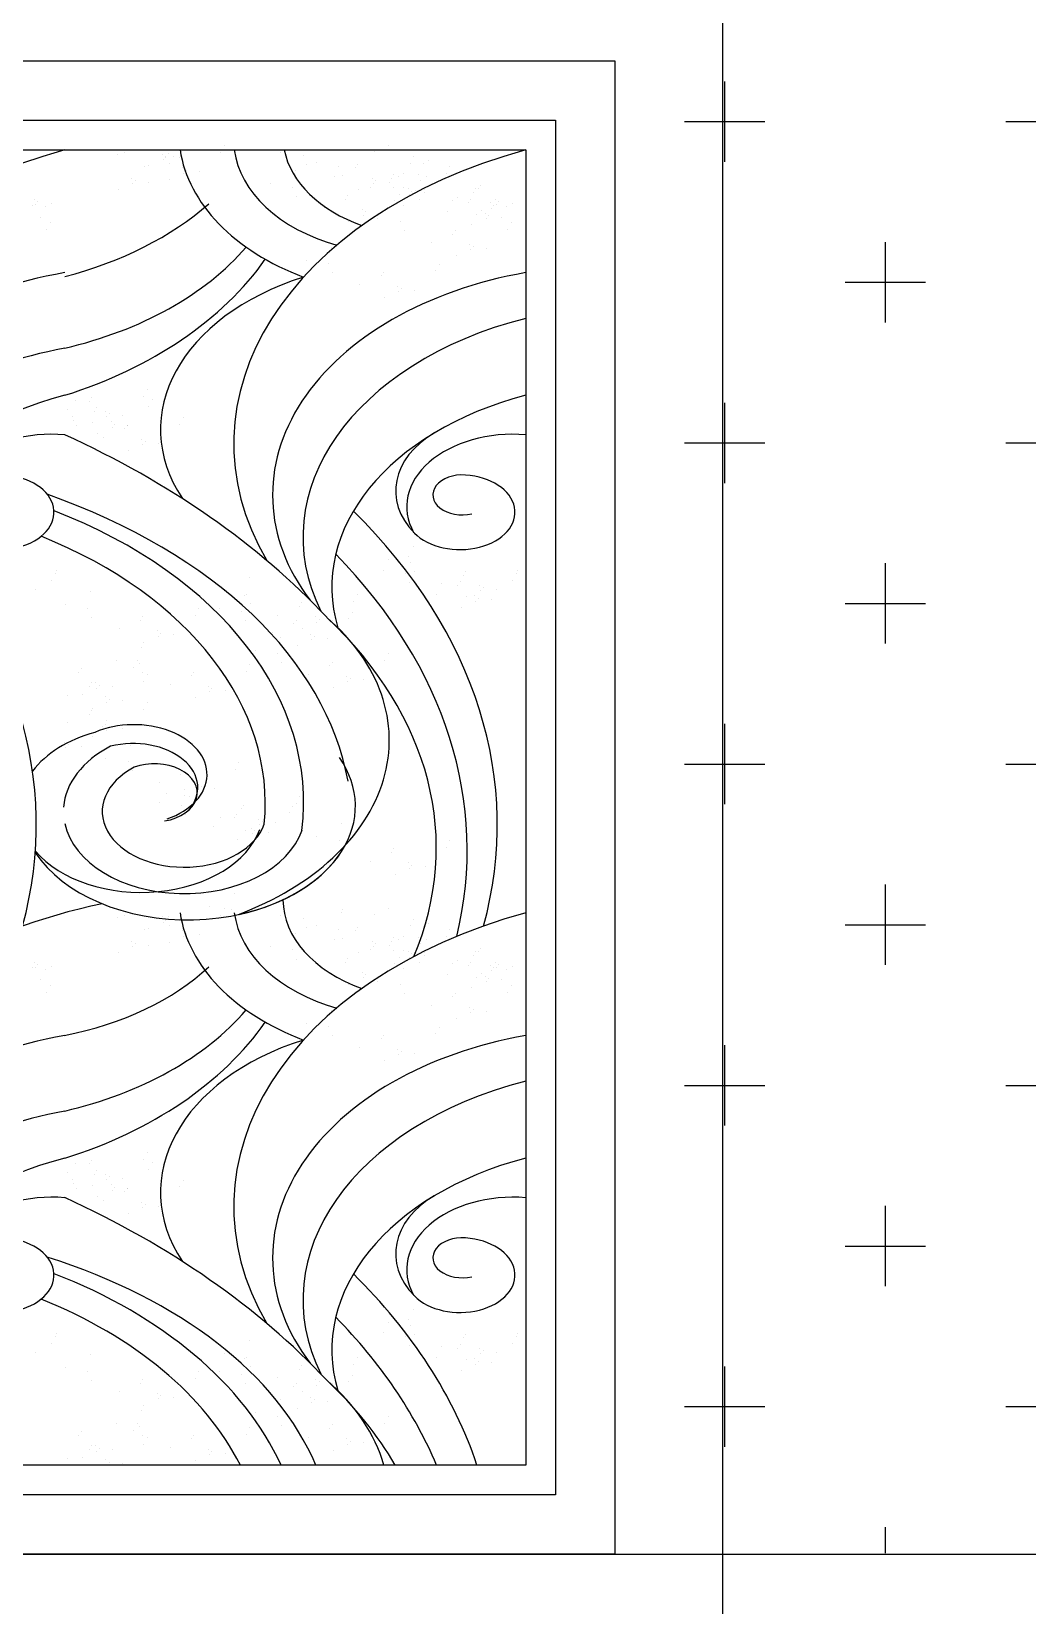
# Model space of a CAD drawing. Extents: x 2700 to 6802, y 4732 to 9006.
# Drawn here: x 4495.2 to 4805.1, y 7269.2 to 7759.2 of the extents above; entities that cross this region are included whole.
import ezdxf

# ---------------------------------------------------------------- set-up
doc = ezdxf.new("R2010")
doc.units = 0
doc.header["$MEASUREMENT"] = 0
for name, color, linetype in [('3', 3, 'CONTINUOUS'), ('4', 4, 'CONTINUOUS'), ('7', 7, 'CONTINUOUS'), ('BH', 3, 'CONTINUOUS'), ('TEXT', 3, 'CONTINUOUS')]:
    doc.layers.add(name, color=color, linetype=linetype)

msp = doc.modelspace()

# ---------------------------------------------------------------- hatches: boundary and pattern name
at = {"layer": 'BH'}
h = msp.add_hatch(dxfattribs=at)
h.set_pattern_fill('CROSS', color=256, scale=200, style=0)
h.set_pattern_definition([(0, (-6301.64, 4531.086), (50, 50), [25, -75]), (90, (-6289.14, 4518.586), (-50, 50), [25, -75])])
edge = h.paths.add_edge_path()
edge.add_line((3705.67, 8166.79), (3667.08, 8164.32))
edge.add_line((3667.08, 8164.32), (3643.64, 8143.67))
edge.add_line((3643.64, 8143.67), (3623.65, 8118.89))
edge.add_line((3623.65, 8118.89), (3619.52, 8087.91))
edge.add_line((3619.52, 8087.91), (3625.03, 8056.24))
edge.add_line((3625.03, 8056.24), (3604.35, 8052.11))
edge.add_line((3604.35, 8052.11), (3582.29, 8030.77))
edge.add_line((3582.29, 8030.77), (3570.57, 8014.25))
edge.add_line((3570.57, 8014.25), (3545.07, 8005.99))
edge.add_line((3545.07, 8005.99), (3509.91, 8021.14))
edge.add_line((3509.91, 8021.14), (3498.88, 8046.61))
edge.add_line((3498.88, 8046.61), (3473.37, 8057.62))
edge.add_line((3473.37, 8057.62), (3447.87, 8054.87))
edge.add_line((3447.87, 8054.87), (3438.91, 8048.67))
edge.add_line((3438.91, 8048.67), (3413.04, 8021.1))
edge.add_line((3413.04, 8021.1), (3393.74, 8011.46))
edge.add_line((3393.74, 8011.46), (3362.03, 8016.28))
edge.add_line((3362.03, 8016.28), (3349.62, 8030.74))
edge.add_line((3349.62, 8030.74), (3332.39, 8050.7))
edge.add_line((3332.39, 8050.7), (3308.26, 8056.89))
edge.add_line((3308.26, 8056.89), (3291.03, 8057.58))
edge.add_line((3291.03, 8057.58), (3275.17, 8052.08))
edge.add_line((3275.17, 8052.08), (3264.83, 8045.88))
edge.add_line((3264.83, 8045.88), (3258.63, 8038.31))
edge.add_line((3258.63, 8038.31), (3255.67, 8031.5))
edge.add_line((3255.67, 8031.5), (3255.67, 8451.21))
edge.add_line((3255.67, 8451.21), (6255.67, 8451.21))
edge.add_line((6255.67, 8451.21), (6255.67, 5911.21))
edge.add_line((6255.67, 5911.21), (6036.69, 5911.21))
edge.add_line((6036.69, 5911.21), (6041.16, 6029.14))
edge.add_line((6041.16, 6029.14), (6050.54, 6029.14))
edge.add_line((6050.54, 6029.14), (6050.54, 6059.03))
edge.add_line((6050.54, 6059.03), (5968.21, 6059.03))
edge.add_line((5968.21, 6059.03), (5970, 6168.54))
edge.add_line((5970, 6168.54), (5971.79, 6278.05))
edge.add_line((5971.79, 6278.05), (6041.24, 6369.52))
edge.add_line((6041.24, 6369.52), (6111.93, 6395.87))
edge.add_line((6111.93, 6395.87), (6180.15, 6412.92))
edge.add_line((6180.15, 6412.92), (6210.86, 6443.59))
edge.add_line((6210.86, 6443.59), (6147.9, 6442.38))
edge.add_line((6147.9, 6442.38), (6114.7, 6464.51))
edge.add_line((6114.7, 6464.51), (6099.53, 6464.08))
edge.add_line((6099.53, 6464.08), (6044.96, 6473.38))
edge.add_line((6044.96, 6473.38), (6077.21, 6481.13))
edge.add_line((6077.21, 6481.13), (6124.34, 6526.09))
edge.add_line((6124.34, 6526.09), (6124.34, 6531.09))
edge.add_line((6124.34, 6531.09), (6085.89, 6505.16))
edge.add_line((6085.89, 6505.16), (6049.92, 6512.14))
edge.add_line((6049.92, 6512.14), (6056.82, 6510.8))
edge.add_line((6056.82, 6510.8), (6103.25, 6554))
edge.add_line((6103.25, 6554), (6100.77, 6566.4))
edge.add_line((6100.77, 6566.4), (6077.21, 6572.6))
edge.add_line((6077.21, 6572.6), (6022.64, 6574.15))
edge.add_line((6022.64, 6574.15), (6016.68, 6593.22))
edge.add_line((6016.68, 6593.22), (5969.31, 6518.34))
edge.add_line((5969.31, 6518.34), (5975.51, 6631.51))
edge.add_line((5975.51, 6631.51), (5968.07, 6634.61))
edge.add_line((5968.07, 6634.61), (5970.81, 6733.79))
edge.add_line((5970.81, 6733.79), (6044.08, 6750.25))
edge.add_line((6044.08, 6750.25), (6097.41, 6765.75))
edge.add_line((6097.41, 6765.75), (6107.34, 6785.9))
edge.add_line((6107.34, 6785.9), (6075.09, 6782.8))
edge.add_line((6075.09, 6782.8), (6041.6, 6787.45))
edge.add_line((6041.6, 6787.45), (5999.44, 6802.96))
edge.add_line((5999.44, 6802.96), (6061.45, 6831.64))
edge.add_line((6061.45, 6831.64), (6107.34, 6855.66))
edge.add_line((6107.34, 6855.66), (6125.94, 6883.57))
edge.add_line((6125.94, 6883.57), (6020.52, 6829.31))
edge.add_line((6020.52, 6829.31), (6067.65, 6886.67))
edge.add_line((6067.65, 6886.67), (6066.41, 6892.87))
edge.add_line((6066.41, 6892.87), (6013.08, 6873.49))
edge.add_line((6013.08, 6873.49), (5983.32, 6871.17))
edge.add_line((5983.32, 6871.17), (5994.48, 6967.28))
edge.add_line((5994.48, 6967.28), (5973.39, 6909.92))
edge.add_line((5973.39, 6909.92), (5962.23, 6984.34))
edge.add_line((5962.23, 6984.34), (5953.55, 6934.73))
edge.add_line((5953.55, 6934.73), (5915.1, 7016.89))
edge.add_line((5915.1, 7016.89), (5944.87, 6857.21))
edge.add_line((5944.87, 6857.21), (5892.78, 6967.28))
edge.add_line((5892.78, 6967.28), (5892.78, 6936.28))
edge.add_line((5892.78, 6936.28), (5872.94, 6951.78))
edge.add_line((5872.94, 6951.78), (5920.06, 6806.06))
edge.add_line((5920.06, 6806.06), (5920.06, 6750.25))
edge.add_line((5920.06, 6750.25), (5917.91, 6736.09))
edge.add_line((5917.91, 6736.09), (5819.25, 6868.7))
edge.add_line((5819.25, 6868.7), (5810.86, 6818.59))
edge.add_line((5810.86, 6818.59), (5860.86, 6677.39))
edge.add_line((5860.86, 6677.39), (5821.73, 6678.79))
edge.add_line((5821.73, 6678.79), (5768.66, 6692.94))
edge.add_line((5768.66, 6692.94), (5765.01, 6689.93))
edge.add_line((5765.01, 6689.93), (5821.73, 6626.08))
edge.add_line((5821.73, 6626.08), (5879.66, 6573.25))
edge.add_line((5879.66, 6573.25), (5889.94, 6536.94))
edge.add_line((5889.94, 6536.94), (5876.3, 6535.39))
edge.add_line((5876.3, 6535.39), (5834.13, 6560.2))
edge.add_line((5834.13, 6560.2), (5827.93, 6558.65))
edge.add_line((5827.93, 6558.65), (5844.05, 6536.94))
edge.add_line((5844.05, 6536.94), (5829.79, 6534.62))
edge.add_line((5829.79, 6534.62), (5852.11, 6515.24))
edge.add_line((5852.11, 6515.24), (5893.66, 6488.89))
edge.add_line((5893.66, 6488.89), (5904.2, 6422.22))
edge.add_line((5904.2, 6422.22), (5912.26, 6338.51))
edge.add_line((5912.26, 6338.51), (5873.82, 6417.57))
edge.add_line((5873.82, 6417.57), (5829.79, 6450.13))
edge.add_line((5829.79, 6450.13), (5791.96, 6488.89))
edge.add_line((5791.96, 6488.89), (5786.05, 6486.45))
edge.add_line((5786.05, 6486.45), (5810.86, 6418.59))
edge.add_line((5810.86, 6418.59), (5870.1, 6333.86))
edge.add_line((5870.1, 6333.86), (5892.42, 6240.85))
edge.add_line((5892.42, 6240.85), (5900.32, 6059.03))
edge.add_line((5900.32, 6059.03), (5821.76, 6059.03))
edge.add_line((5821.76, 6059.03), (5821.76, 6031.09))
edge.add_line((5821.76, 6031.09), (5831.77, 6029.14))
edge.add_line((5831.77, 6029.14), (5831.77, 5911.21))
edge.add_line((5831.77, 5911.21), (5705.67, 5911.21))
edge.add_line((5705.67, 5911.21), (5705.67, 7596.21))
edge.add_line((5705.67, 7596.21), (5701.28, 7606.82))
edge.add_line((5701.28, 7606.82), (5690.67, 7611.21))
edge.add_line((5690.67, 7611.21), (5270.67, 7611.21))
edge.add_line((5270.67, 7611.21), (5260.06, 7606.82))
edge.add_line((5260.06, 7606.82), (5255.67, 7596.21))
edge.add_line((5255.67, 7596.21), (5255.67, 7285.21))
edge.add_line((5255.67, 7285.21), (5091.8, 7296.71))
edge.add_line((5091.8, 7296.71), (5091.8, 7314.71))
edge.add_line((5091.8, 7314.71), (5091.8, 7321.05))
edge.add_line((5091.8, 7321.05), (5101.29, 7334.98))
edge.add_line((5101.29, 7334.98), (5100.02, 7345.12))
edge.add_line((5100.02, 7345.12), (5096.22, 7380.6))
edge.add_line((5096.22, 7380.6), (5092.41, 7390.74))
edge.add_line((5092.41, 7390.74), (5108.9, 7392))
edge.add_line((5108.9, 7392), (5121.59, 7409.74))
edge.add_line((5121.59, 7409.74), (5121.59, 7423.68))
edge.add_line((5121.59, 7423.68), (5110.17, 7446.49))
edge.add_line((5110.17, 7446.49), (5107.64, 7465.49))
edge.add_line((5107.64, 7465.49), (5101.29, 7485.77))
edge.add_line((5101.29, 7485.77), (5079.72, 7493.37))
edge.add_line((5079.72, 7493.37), (5082.26, 7504.77))
edge.add_line((5082.26, 7504.77), (5077.18, 7522.51))
edge.add_line((5077.18, 7522.51), (5064.49, 7526.31))
edge.add_line((5064.49, 7526.31), (5040.39, 7522.51))
edge.add_line((5040.39, 7522.51), (5032.77, 7518.71))
edge.add_line((5032.77, 7518.71), (5015.01, 7514.91))
edge.add_line((5015.01, 7514.91), (4990.9, 7508.57))
edge.add_line((4990.9, 7508.57), (4973.14, 7502.24))
edge.add_line((4973.14, 7502.24), (4970.6, 7497.17))
edge.add_line((4970.6, 7497.17), (4968.06, 7490.83))
edge.add_line((4968.06, 7490.83), (4962.99, 7492.1))
edge.add_line((4962.99, 7492.1), (4951.57, 7493.37))
edge.add_line((4951.57, 7493.37), (4937.61, 7493.37))
edge.add_line((4937.61, 7493.37), (4936.34, 7493.37))
edge.add_line((4936.34, 7493.37), (4928.73, 7495.9))
edge.add_line((4928.73, 7495.9), (4912.23, 7494.63))
edge.add_line((4912.23, 7494.63), (4897.01, 7480.7))
edge.add_line((4897.01, 7480.7), (4879.24, 7473.09))
edge.add_line((4879.24, 7473.09), (4869.09, 7459.16))
edge.add_line((4869.09, 7459.16), (4866.55, 7446.49))
edge.add_line((4866.55, 7446.49), (4864.01, 7436.35))
edge.add_line((4864.01, 7436.35), (4864.01, 7421.15))
edge.add_line((4864.01, 7421.15), (4864.01, 7403.41))
edge.add_line((4864.01, 7403.41), (4866.55, 7385.67))
edge.add_line((4866.55, 7385.67), (4875.43, 7381.87))
edge.add_line((4875.43, 7381.87), (4865.28, 7365.39))
edge.add_line((4865.28, 7365.39), (4864.01, 7348.92))
edge.add_line((4864.01, 7348.92), (4864.01, 7324.85))
edge.add_line((4864.01, 7324.85), (4871.63, 7312.18))
edge.add_line((4871.63, 7312.18), (4886.85, 7305.84))
edge.add_line((4886.85, 7305.84), (4904.62, 7309.64))
edge.add_line((4904.62, 7309.64), (4912.23, 7305.84))
edge.add_line((4912.23, 7305.84), (4926.19, 7293.17))
edge.add_line((4926.19, 7293.17), (4938.88, 7285.57))
edge.add_line((4938.88, 7285.57), (4676.7, 7285.57))
edge.add_line((4676.7, 7285.57), (4676.7, 7750.03))
edge.add_line((4676.7, 7750.03), (4334.39, 7750.03))
edge.add_line((4334.39, 7750.03), (4334.39, 7285.21))
edge.add_line((4334.39, 7285.21), (4155.67, 7285.21))
edge.add_line((4155.67, 7285.21), (4155.67, 8031.5))
edge.add_line((4155.67, 8031.5), (4110.67, 8056.45))
edge.add_line((4110.67, 8056.45), (4065.67, 8031.5))
edge.add_line((4065.67, 8031.5), (4025.67, 8006.79))
edge.add_line((4025.67, 8006.79), (3985.67, 8031.5))
edge.add_line((3985.67, 8031.5), (3945.67, 8056.21))
edge.add_line((3945.67, 8056.21), (3905.67, 8031.5))
edge.add_line((3905.67, 8031.5), (3865.67, 8006.79))
edge.add_line((3865.67, 8006.79), (3809.18, 8049.54))
edge.add_line((3809.18, 8049.54), (3809.18, 8081.09))
edge.add_line((3809.18, 8081.09), (3785.67, 8056.21))
edge.add_arc((3737.81, 8101.44), 65.85, 212.7956, 316.6185, ccw=False)
edge.add_arc((3743.29, 8104.97), 72.37, 121.3255, 212.7956, ccw=False)

# ---------------------------------------------------------------- linework, layer by layer
at = {"layer": '3'}
for p, q in [((4524.09, 7721.58), (4524.09, 7721.58)), ((4555.19, 7723.57), (4555.19, 7723.57)), ((4572.73, 7721.52), (4572.73, 7721.52)), ((4591.68, 7722.34), (4591.68, 7722.34)), ((4601.89, 7721.8), (4601.89, 7721.8)), ((4606.35, 7723.71), (4606.35, 7723.71)), ((4521.93, 7720.92), (4521.93, 7720.92)), ((4530.46, 7717.25), (4530.46, 7717.25)), ((4531.76, 7717.47), (4531.76, 7717.47)), ((4535.91, 7721.02), (4535.91, 7721.02)), ((4536.22, 7719.38), (4536.22, 7719.38)), ((4537.02, 7720.33), (4537.02, 7720.33)), ((4537.03, 7719.96), (4537.03, 7719.96)), ((4537.75, 7721.05), (4537.75, 7721.05)), ((4538.13, 7718.2), (4538.13, 7718.2)), ((4539.26, 7720.32), (4539.26, 7720.32)), ((4541.13, 7719.82), (4541.13, 7719.82)), ((4542.28, 7716.69), (4542.28, 7716.69)), ((4554.07, 7721.45), (4554.07, 7721.45)), ((4579.73, 7720.48), (4579.73, 7720.48)), ((4580.91, 7717.67), (4580.91, 7717.67)), ((4583.89, 7718.27), (4583.89, 7718.27)), ((4590.89, 7717.23), (4590.89, 7717.23)), ((4596, 7716.71), (4596, 7716.71)), ((4596.73, 7717.81), (4596.73, 7717.81)), ((4613.05, 7718.2), (4613.05, 7718.2)), ((4614.17, 7720.32), (4614.17, 7720.32)), ((4617.19, 7718), (4617.19, 7718)), ((4618.78, 7719.09), (4618.78, 7719.09)), ((4625.33, 7717.07), (4625.33, 7717.07)), ((4526.35, 7713.44), (4526.35, 7713.44)), ((4526.65, 7711.8), (4526.65, 7711.8)), ((4527.46, 7712.74), (4527.46, 7712.74)), ((4531.57, 7712.24), (4531.57, 7712.24)), ((4538.13, 7713.14), (4538.13, 7713.14)), ((4542.59, 7715.05), (4542.59, 7715.05)), ((4543.4, 7715.99), (4543.4, 7715.99)), ((4547.51, 7715.49), (4547.51, 7715.49)), ((4569.55, 7711.77), (4569.55, 7711.77)), ((4577.34, 7715.84), (4577.34, 7715.84)), ((4589.44, 7714), (4589.44, 7714)), ((4592.06, 7714.42), (4592.06, 7714.42)), ((4601.26, 7713.44), (4601.26, 7713.44)), ((4601.57, 7711.8), (4601.57, 7711.8)), ((4602.38, 7712.74), (4602.38, 7712.74)), ((4606.48, 7712.24), (4606.48, 7712.24)), ((4607.16, 7713.47), (4607.16, 7713.47)), ((4607.88, 7714.56), (4607.88, 7714.56)), ((4609.4, 7713.94), (4609.4, 7713.94)), ((4610.99, 7715.02), (4610.99, 7715.02)), ((4615.59, 7714.75), (4615.59, 7714.75)), ((4616.39, 7712.9), (4616.39, 7712.9)), ((4617.98, 7713.99), (4617.98, 7713.99)), ((4624.21, 7714.96), (4624.21, 7714.96)), ((4496.09, 7706.94), (4496.09, 7706.94)), ((4522.19, 7709.89), (4522.19, 7709.89)), ((4576.54, 7710.74), (4576.54, 7710.74)), ((4577.72, 7707.92), (4577.72, 7707.92)), ((4592.82, 7706.97), (4592.82, 7706.97)), ((4593.54, 7708.06), (4593.54, 7708.06)), ((4597.11, 7709.89), (4597.11, 7709.89)), ((4600.6, 7710.75), (4600.6, 7710.75)), ((4607.8, 7710.69), (4607.8, 7710.69)), ((4609.86, 7708.46), (4609.86, 7708.46)), ((4610.98, 7710.57), (4610.98, 7710.57)), ((4612.42, 7710.19), (4612.42, 7710.19)), ((4612.73, 7708.55), (4612.73, 7708.55)), ((4613.53, 7709.49), (4613.53, 7709.49)), ((4614.8, 7709.65), (4614.8, 7709.65)), ((4615.97, 7706.84), (4615.97, 7706.84)), ((4617.57, 7710.09), (4617.57, 7710.09)), ((4617.64, 7708.99), (4617.64, 7708.99)), ((4619.16, 7711.17), (4619.16, 7711.17)), ((4627.69, 7707.5), (4627.69, 7707.5)), ((4631.79, 7706.97), (4631.79, 7706.97)), ((4632.66, 7709.13), (4632.66, 7709.13)), ((4633.39, 7710.22), (4633.39, 7710.22)), ((4634.26, 7710.22), (4634.26, 7710.22)), ((4634.98, 7711.31), (4634.98, 7711.31)), ((4639.52, 7706.94), (4639.52, 7706.94)), ((4495.61, 7705.16), (4495.61, 7705.16)), ((4496.4, 7705.3), (4496.4, 7705.3)), ((4497.2, 7706.25), (4497.2, 7706.25)), ((4499.72, 7704.66), (4499.72, 7704.66)), ((4501.31, 7705.74), (4501.31, 7705.74)), ((4586.25, 7704.25), (4586.25, 7704.25)), ((4598.07, 7703.69), (4598.07, 7703.69)), ((4598.38, 7702.05), (4598.38, 7702.05)), ((4599.19, 7703), (4599.19, 7703)), ((4603.29, 7702.49), (4603.29, 7702.49)), ((4608.26, 7706.64), (4608.26, 7706.64)), ((4610.81, 7705.01), (4610.81, 7705.01)), ((4624.51, 7703.17), (4624.51, 7703.17)), ((4626.1, 7706.42), (4626.1, 7706.42)), ((4631.07, 7705.88), (4631.07, 7705.88)), ((4633.77, 7702.3), (4633.77, 7702.3)), ((4635.36, 7703.39), (4635.36, 7703.39)), ((4636.33, 7702.61), (4636.33, 7702.61)), ((4637.44, 7701.91), (4637.44, 7701.91)), ((4637.92, 7705.86), (4637.92, 7705.86)), ((4638.23, 7704.22), (4638.23, 7704.22)), ((4639.04, 7705.16), (4639.04, 7705.16)), ((4639.82, 7705.3), (4639.82, 7705.3)), ((4640.63, 7706.25), (4640.63, 7706.25)), ((4643.14, 7704.66), (4643.14, 7704.66)), ((4644.74, 7705.74), (4644.74, 7705.74)), ((4498.12, 7701.41), (4498.12, 7701.41)), ((4499.91, 7697.63), (4499.91, 7697.63)), ((4501.03, 7699.74), (4501.03, 7699.74)), ((4593.92, 7700.14), (4593.92, 7700.14)), ((4603.02, 7700.94), (4603.02, 7700.94)), ((4610.01, 7699.9), (4610.01, 7699.9)), ((4611.19, 7697.09), (4611.19, 7697.09)), ((4627.01, 7697.23), (4627.01, 7697.23)), ((4632.17, 7699.06), (4632.17, 7699.06)), ((4636.64, 7700.97), (4636.64, 7700.97)), ((4641.55, 7701.41), (4641.55, 7701.41)), ((4643.33, 7697.63), (4643.33, 7697.63)), ((4644.46, 7699.74), (4644.46, 7699.74)), ((4619.72, 7693.42), (4619.72, 7693.42)), ((4626.29, 7696.13), (4626.29, 7696.13)), ((4631.55, 7692.86), (4631.55, 7692.86)), ((4632.66, 7692.16), (4632.66, 7692.16)), ((4580.7, 7687.94), (4580.7, 7687.94)), ((4588.5, 7692.01), (4588.5, 7692.01)), ((4627.39, 7689.31), (4627.39, 7689.31)), ((4631.85, 7691.22), (4631.85, 7691.22)), ((4636.77, 7691.66), (4636.77, 7691.66)), ((4587.7, 7686.91), (4587.7, 7686.91)), ((4588.88, 7684.09), (4588.88, 7684.09)), ((4603.97, 7683.14), (4603.97, 7683.14)), ((4604.7, 7684.23), (4604.7, 7684.23)), ((4621.02, 7684.63), (4621.02, 7684.63)), ((4622.14, 7686.74), (4622.14, 7686.74)), ((4597.41, 7680.42), (4597.41, 7680.42)), ((4609.23, 7679.86), (4609.23, 7679.86)), ((4609.54, 7678.22), (4609.54, 7678.22)), ((4610.35, 7679.17), (4610.35, 7679.17)), ((4614.45, 7678.66), (4614.45, 7678.66)), ((4605.08, 7676.31), (4605.08, 7676.31)), ((4508.8, 7644.35), (4508.8, 7644.35)), ((4513.12, 7644.14), (4513.12, 7644.14)), ((4513.84, 7645.23), (4513.84, 7645.23)), ((4530.16, 7645.63), (4530.16, 7645.63)), ((4531.29, 7647.75), (4531.29, 7647.75)), ((4532.88, 7644.5), (4532.88, 7644.5)), ((4506.55, 7641.43), (4506.55, 7641.43)), ((4508, 7639.25), (4508, 7639.25)), ((4514.71, 7640.89), (4514.71, 7640.89)), ((4515.43, 7641.98), (4515.43, 7641.98)), ((4518.38, 7640.87), (4518.38, 7640.87)), ((4518.68, 7639.23), (4518.68, 7639.23)), ((4519.49, 7640.17), (4519.49, 7640.17)), ((4523.6, 7639.67), (4523.6, 7639.67)), ((4531.76, 7642.38), (4531.76, 7642.38)), ((4542.44, 7639.08), (4542.44, 7639.08)), ((4508.15, 7638.18), (4508.15, 7638.18)), ((4509.18, 7636.43), (4509.18, 7636.43)), ((4514.22, 7637.32), (4514.22, 7637.32)), ((4515.82, 7634.07), (4515.82, 7634.07)), ((4519.97, 7637.62), (4519.97, 7637.62)), ((4520.28, 7635.98), (4520.28, 7635.98)), ((4521.08, 7636.92), (4521.08, 7636.92)), ((4524.28, 7635.48), (4524.28, 7635.48)), ((4525, 7636.57), (4525, 7636.57)), ((4525.19, 7636.42), (4525.19, 7636.42)), ((4541.32, 7636.97), (4541.32, 7636.97)), ((4517.71, 7632.77), (4517.71, 7632.77)), ((4525.38, 7628.65), (4525.38, 7628.65)), ((4529.53, 7632.2), (4529.53, 7632.2)), ((4529.84, 7630.56), (4529.84, 7630.56)), ((4530.65, 7631.51), (4530.65, 7631.51)), ((4534.75, 7631), (4534.75, 7631)), ((4606.21, 7594.79), (4606.21, 7594.79)), ((4612.41, 7595.61), (4612.41, 7595.61)), ((4614, 7598.86), (4614, 7598.86)), ((4502.62, 7590.34), (4502.62, 7590.34)), ((4503.1, 7591.48), (4503.1, 7591.48)), ((4604.61, 7591.54), (4604.61, 7591.54)), ((4611.61, 7590.51), (4611.61, 7590.51)), ((4613.2, 7593.75), (4613.2, 7593.75)), ((4614.38, 7590.94), (4614.38, 7590.94)), ((4629.48, 7589.99), (4629.48, 7589.99)), ((4630.2, 7591.08), (4630.2, 7591.08)), ((4646.05, 7590.34), (4646.05, 7590.34)), ((4646.52, 7591.48), (4646.52, 7591.48)), ((4496.53, 7585.51), (4496.53, 7585.51)), ((4501.5, 7588.23), (4501.5, 7588.23)), ((4513.58, 7584.78), (4513.58, 7584.78)), ((4555.2, 7585.04), (4555.2, 7585.04)), ((4562.99, 7589.11), (4562.99, 7589.11)), ((4612.79, 7587.69), (4612.79, 7587.69)), ((4622.91, 7587.27), (4622.91, 7587.27)), ((4627.88, 7586.74), (4627.88, 7586.74)), ((4628.61, 7587.83), (4628.61, 7587.83)), ((4634.73, 7586.71), (4634.73, 7586.71)), ((4635.04, 7585.07), (4635.04, 7585.07)), ((4635.85, 7586.01), (4635.85, 7586.01)), ((4639.96, 7585.51), (4639.96, 7585.51)), ((4644.93, 7588.23), (4644.93, 7588.23)), ((4505.79, 7580.71), (4505.79, 7580.71)), ((4512.78, 7579.67), (4512.78, 7579.67)), ((4547.23, 7579.51), (4547.23, 7579.51)), ((4553.61, 7579.63), (4553.61, 7579.63)), ((4561.4, 7583.69), (4561.4, 7583.69)), ((4562.2, 7584.01), (4562.2, 7584.01)), ((4563.37, 7581.19), (4563.37, 7581.19)), ((4578.47, 7580.24), (4578.47, 7580.24)), ((4579.19, 7581.33), (4579.19, 7581.33)), ((4595.52, 7581.73), (4595.52, 7581.73)), ((4596.64, 7583.84), (4596.64, 7583.84)), ((4621.32, 7584.02), (4621.32, 7584.02)), ((4628.99, 7579.91), (4628.99, 7579.91)), ((4630.58, 7583.16), (4630.58, 7583.16)), ((4633.14, 7583.46), (4633.14, 7583.46)), ((4633.45, 7581.82), (4633.45, 7581.82)), ((4634.25, 7582.77), (4634.25, 7582.77)), ((4638.36, 7582.26), (4638.36, 7582.26)), ((4513.96, 7576.86), (4513.96, 7576.86)), ((4529.06, 7575.9), (4529.06, 7575.9)), ((4529.78, 7576.99), (4529.78, 7576.99)), ((4546.1, 7577.39), (4546.1, 7577.39)), ((4560.6, 7578.59), (4560.6, 7578.59)), ((4561.78, 7575.77), (4561.78, 7575.77)), ((4571.91, 7577.52), (4571.91, 7577.52)), ((4576.88, 7574.82), (4576.88, 7574.82)), ((4577.6, 7575.91), (4577.6, 7575.91)), ((4583.73, 7576.96), (4583.73, 7576.96)), ((4584.04, 7575.32), (4584.04, 7575.32)), ((4584.84, 7576.27), (4584.84, 7576.27)), ((4588.95, 7575.76), (4588.95, 7575.76)), ((4593.92, 7576.31), (4593.92, 7576.31)), ((4595.04, 7578.43), (4595.04, 7578.43)), ((4522.49, 7573.19), (4522.49, 7573.19)), ((4534.32, 7572.63), (4534.32, 7572.63)), ((4534.62, 7570.99), (4534.62, 7570.99)), ((4535.43, 7571.93), (4535.43, 7571.93)), ((4539.54, 7571.43), (4539.54, 7571.43)), ((4570.31, 7572.11), (4570.31, 7572.11)), ((4572.56, 7570.69), (4572.56, 7570.69)), ((4579.57, 7573.41), (4579.57, 7573.41)), ((4582.13, 7571.54), (4582.13, 7571.54)), ((4582.44, 7569.91), (4582.44, 7569.91)), ((4583.25, 7570.85), (4583.25, 7570.85)), ((4587.36, 7570.35), (4587.36, 7570.35)), ((4529.52, 7567.45), (4529.52, 7567.45)), ((4530.16, 7569.08), (4530.16, 7569.08)), ((4564.77, 7566.63), (4564.77, 7566.63)), ((4571.76, 7565.59), (4571.76, 7565.59)), ((4577.98, 7567.99), (4577.98, 7567.99)), ((4606.2, 7565.43), (4606.2, 7565.43)), ((4510.65, 7560.75), (4510.65, 7560.75)), ((4521.73, 7563.38), (4521.73, 7563.38)), ((4526.98, 7561.15), (4526.98, 7561.15)), ((4528.1, 7563.26), (4528.1, 7563.26)), ((4528.72, 7562.34), (4528.72, 7562.34)), ((4562.04, 7560.06), (4562.04, 7560.06)), ((4563.16, 7562.18), (4563.16, 7562.18)), ((4572.94, 7562.78), (4572.94, 7562.78)), ((4588.03, 7561.82), (4588.03, 7561.82)), ((4588.76, 7562.91), (4588.76, 7562.91)), ((4605.08, 7563.31), (4605.08, 7563.31)), ((4509.93, 7559.66), (4509.93, 7559.66)), ((4513.12, 7555.32), (4513.12, 7555.32)), ((4513.84, 7556.41), (4513.84, 7556.41)), ((4515.19, 7556.38), (4515.19, 7556.38)), ((4516.3, 7555.69), (4516.3, 7555.69)), ((4520.41, 7555.18), (4520.41, 7555.18)), ((4529.9, 7559.53), (4529.9, 7559.53)), ((4530.16, 7556.81), (4530.16, 7556.81)), ((4531.29, 7558.93), (4531.29, 7558.93)), ((4538.43, 7555.86), (4538.43, 7555.86)), ((4545, 7558.57), (4545, 7558.57)), ((4545.72, 7559.66), (4545.72, 7559.66)), ((4550.25, 7555.3), (4550.25, 7555.3)), ((4581.47, 7559.11), (4581.47, 7559.11)), ((4589.14, 7554.99), (4589.14, 7554.99)), ((4593.29, 7558.55), (4593.29, 7558.55)), ((4593.6, 7556.91), (4593.6, 7556.91)), ((4594.41, 7557.85), (4594.41, 7557.85)), ((4598.51, 7557.35), (4598.51, 7557.35)), ((4506.55, 7552.61), (4506.55, 7552.61)), ((4511.03, 7552.83), (4511.03, 7552.83)), ((4515.5, 7554.74), (4515.5, 7554.74)), ((4518.38, 7552.05), (4518.38, 7552.05)), ((4518.68, 7550.41), (4518.68, 7550.41)), ((4519.49, 7551.35), (4519.49, 7551.35)), ((4523.6, 7550.85), (4523.6, 7550.85)), ((4531.29, 7550.27), (4531.29, 7550.27)), ((4546.1, 7551.75), (4546.1, 7551.75)), ((4550.56, 7553.66), (4550.56, 7553.66)), ((4551.37, 7554.6), (4551.37, 7554.6)), ((4555.48, 7554.1), (4555.48, 7554.1)), ((4513.12, 7546.66), (4513.12, 7546.66)), ((4513.84, 7547.75), (4513.84, 7547.75)), ((4514.22, 7548.5), (4514.22, 7548.5)), ((4530.16, 7548.15), (4530.16, 7548.15)), ((4506.55, 7543.95), (4506.55, 7543.95)), ((4517.41, 7542.73), (4517.41, 7542.73)), ((4518.38, 7543.38), (4518.38, 7543.38)), ((4518.53, 7544.85), (4518.53, 7544.85)), ((4518.68, 7541.74), (4518.68, 7541.74)), ((4519.49, 7542.69), (4519.49, 7542.69)), ((4523.6, 7542.18), (4523.6, 7542.18)), ((4505.62, 7537.97), (4505.62, 7537.97)), ((4505.93, 7536.33), (4505.93, 7536.33)), ((4506.74, 7537.27), (4506.74, 7537.27)), ((4510.85, 7536.77), (4510.85, 7536.77)), ((4514.22, 7539.83), (4514.22, 7539.83)), ((4526.14, 7536.93), (4526.14, 7536.93)), ((4526.14, 7536.93), (4526.14, 7536.93)), ((4518.35, 7532.86), (4518.35, 7532.86)), ((4518.35, 7532.86), (4518.35, 7532.86)), ((4525.34, 7531.82), (4525.34, 7531.82)), ((4525.34, 7531.82), (4525.34, 7531.82)), ((4559.78, 7531.66), (4559.78, 7531.66)), ((4559.78, 7531.66), (4559.78, 7531.66)), ((4526.52, 7529.01), (4526.52, 7529.01)), ((4526.52, 7529.01), (4526.52, 7529.01)), ((4541.61, 7528.05), (4541.61, 7528.05)), ((4541.61, 7528.05), (4541.61, 7528.05)), ((4542.34, 7529.14), (4542.34, 7529.14)), ((4542.34, 7529.14), (4542.34, 7529.14)), ((4545.09, 7526.18), (4545.09, 7526.18)), ((4545.09, 7526.18), (4545.09, 7526.18)), ((4545.09, 7526.18), (4545.09, 7526.18)), ((4545.09, 7526.18), (4545.09, 7526.18)), ((4545.09, 7526.18), (4545.09, 7526.18)), ((4545.09, 7526.18), (4545.09, 7526.18)), ((4558.66, 7529.54), (4558.66, 7529.54)), ((4558.66, 7529.54), (4558.66, 7529.54)), ((4535.05, 7525.34), (4535.05, 7525.34)), ((4535.05, 7525.34), (4535.05, 7525.34)), ((4537.3, 7522.11), (4537.3, 7522.11)), ((4537.3, 7522.11), (4537.3, 7522.11)), ((4537.3, 7522.11), (4537.3, 7522.11)), ((4537.3, 7522.11), (4537.3, 7522.11)), ((4537.3, 7522.11), (4537.3, 7522.11)), ((4537.3, 7522.11), (4537.3, 7522.11)), ((4542.72, 7521.23), (4542.72, 7521.23)), ((4542.72, 7521.23), (4542.72, 7521.23)), ((4542.85, 7523.34), (4542.85, 7523.34)), ((4544.3, 7521.07), (4544.3, 7521.07)), ((4544.3, 7521.07), (4544.3, 7521.07)), ((4544.3, 7521.07), (4544.3, 7521.07)), ((4544.3, 7521.07), (4544.3, 7521.07)), ((4544.3, 7521.07), (4544.3, 7521.07)), ((4544.3, 7521.07), (4544.3, 7521.07)), ((4546.87, 7524.78), (4546.87, 7524.78)), ((4546.87, 7524.78), (4546.87, 7524.78)), ((4547.18, 7523.14), (4547.18, 7523.14)), ((4547.18, 7523.14), (4547.18, 7523.14)), ((4547.99, 7524.08), (4547.99, 7524.08)), ((4547.99, 7524.08), (4547.99, 7524.08)), ((4552.09, 7523.58), (4552.09, 7523.58)), ((4552.09, 7523.58), (4552.09, 7523.58)), ((4578.74, 7520.91), (4578.74, 7520.91)), ((4578.74, 7520.91), (4578.74, 7520.91)), ((4578.74, 7520.91), (4578.74, 7520.91)), ((4578.74, 7520.91), (4578.74, 7520.91)), ((4578.74, 7520.91), (4578.74, 7520.91)), ((4578.74, 7520.91), (4578.74, 7520.91)), ((4535.06, 7519.28), (4535.06, 7519.28)), ((4542.05, 7518.24), (4542.05, 7518.24)), ((4545.47, 7518.26), (4545.47, 7518.26)), ((4545.47, 7518.26), (4545.47, 7518.26)), ((4545.47, 7518.26), (4545.47, 7518.26)), ((4545.47, 7518.26), (4545.47, 7518.26)), ((4545.47, 7518.26), (4545.47, 7518.26)), ((4545.47, 7518.26), (4545.47, 7518.26)), ((4560.57, 7517.3), (4560.57, 7517.3)), ((4560.57, 7517.3), (4560.57, 7517.3)), ((4560.57, 7517.3), (4560.57, 7517.3)), ((4560.57, 7517.3), (4560.57, 7517.3)), ((4560.57, 7517.3), (4560.57, 7517.3)), ((4560.57, 7517.3), (4560.57, 7517.3)), ((4561.29, 7518.39), (4561.29, 7518.39)), ((4561.29, 7518.39), (4561.29, 7518.39)), ((4561.29, 7518.39), (4561.29, 7518.39)), ((4561.29, 7518.39), (4561.29, 7518.39)), ((4561.29, 7518.39), (4561.29, 7518.39)), ((4561.29, 7518.39), (4561.29, 7518.39)), ((4575.37, 7515.96), (4575.37, 7515.96)), ((4576.49, 7518.08), (4576.49, 7518.08)), ((4577.62, 7518.79), (4577.62, 7518.79)), ((4577.62, 7518.79), (4577.62, 7518.79)), ((4577.62, 7518.79), (4577.62, 7518.79)), ((4577.62, 7518.79), (4577.62, 7518.79)), ((4577.62, 7518.79), (4577.62, 7518.79)), ((4577.62, 7518.79), (4577.62, 7518.79)), ((4543.23, 7515.42), (4543.23, 7515.42)), ((4551.76, 7511.76), (4551.76, 7511.76)), ((4554, 7514.59), (4554, 7514.59)), ((4554, 7514.59), (4554, 7514.59)), ((4554, 7514.59), (4554, 7514.59)), ((4554, 7514.59), (4554, 7514.59)), ((4554, 7514.59), (4554, 7514.59)), ((4554, 7514.59), (4554, 7514.59)), ((4558.33, 7514.47), (4558.33, 7514.47)), ((4559.05, 7515.56), (4559.05, 7515.56)), ((4563.58, 7511.19), (4563.58, 7511.19)), ((4565.83, 7514.03), (4565.83, 7514.03)), ((4565.83, 7514.03), (4565.83, 7514.03)), ((4565.83, 7514.03), (4565.83, 7514.03)), ((4565.83, 7514.03), (4565.83, 7514.03)), ((4565.83, 7514.03), (4565.83, 7514.03)), ((4565.83, 7514.03), (4565.83, 7514.03)), ((4566.14, 7512.39), (4566.14, 7512.39)), ((4566.14, 7512.39), (4566.14, 7512.39)), ((4566.14, 7512.39), (4566.14, 7512.39)), ((4566.14, 7512.39), (4566.14, 7512.39)), ((4566.14, 7512.39), (4566.14, 7512.39)), ((4566.14, 7512.39), (4566.14, 7512.39)), ((4566.94, 7513.33), (4566.94, 7513.33)), ((4566.94, 7513.33), (4566.94, 7513.33)), ((4566.94, 7513.33), (4566.94, 7513.33)), ((4566.94, 7513.33), (4566.94, 7513.33)), ((4566.94, 7513.33), (4566.94, 7513.33)), ((4566.94, 7513.33), (4566.94, 7513.33)), ((4571.05, 7512.83), (4571.05, 7512.83)), ((4571.05, 7512.83), (4571.05, 7512.83)), ((4571.05, 7512.83), (4571.05, 7512.83)), ((4571.05, 7512.83), (4571.05, 7512.83)), ((4571.05, 7512.83), (4571.05, 7512.83)), ((4571.05, 7512.83), (4571.05, 7512.83)), ((4591.74, 7512.56), (4591.74, 7512.56)), ((4591.74, 7512.56), (4591.74, 7512.56)), ((4591.74, 7512.56), (4591.74, 7512.56)), ((4559.43, 7507.64), (4559.43, 7507.64)), ((4561.67, 7510.48), (4561.67, 7510.48)), ((4561.67, 7510.48), (4561.67, 7510.48)), ((4561.67, 7510.48), (4561.67, 7510.48)), ((4561.67, 7510.48), (4561.67, 7510.48)), ((4561.67, 7510.48), (4561.67, 7510.48)), ((4561.67, 7510.48), (4561.67, 7510.48)), ((4563.89, 7509.55), (4563.89, 7509.55)), ((4564.7, 7510.5), (4564.7, 7510.5)), ((4568.81, 7509.99), (4568.81, 7509.99)), ((4583.95, 7508.49), (4583.95, 7508.49)), ((4583.95, 7508.49), (4583.95, 7508.49)), ((4583.95, 7508.49), (4583.95, 7508.49)), ((4590.94, 7507.46), (4590.94, 7507.46)), ((4590.94, 7507.46), (4590.94, 7507.46)), ((4590.94, 7507.46), (4590.94, 7507.46)), ((4625.38, 7507.29), (4625.38, 7507.29)), ((4625.38, 7507.29), (4625.38, 7507.29)), ((4625.38, 7507.29), (4625.38, 7507.29)), ((4592.12, 7504.64), (4592.12, 7504.64)), ((4592.12, 7504.64), (4592.12, 7504.64)), ((4592.12, 7504.64), (4592.12, 7504.64)), ((4607.22, 7503.69), (4607.22, 7503.69)), ((4607.22, 7503.69), (4607.22, 7503.69)), ((4607.22, 7503.69), (4607.22, 7503.69)), ((4607.94, 7504.78), (4607.94, 7504.78)), ((4607.94, 7504.78), (4607.94, 7504.78)), ((4607.94, 7504.78), (4607.94, 7504.78)), ((4624.26, 7505.18), (4624.26, 7505.18)), ((4624.26, 7505.18), (4624.26, 7505.18)), ((4624.26, 7505.18), (4624.26, 7505.18)), ((4600.65, 7500.97), (4600.65, 7500.97)), ((4600.65, 7500.97), (4600.65, 7500.97)), ((4600.65, 7500.97), (4600.65, 7500.97)), ((4608.32, 7496.86), (4608.32, 7496.86)), ((4608.32, 7496.86), (4608.32, 7496.86)), ((4608.32, 7496.86), (4608.32, 7496.86)), ((4612.47, 7500.41), (4612.47, 7500.41)), ((4612.47, 7500.41), (4612.47, 7500.41)), ((4612.47, 7500.41), (4612.47, 7500.41)), ((4612.78, 7498.77), (4612.78, 7498.77)), ((4612.78, 7498.77), (4612.78, 7498.77)), ((4612.78, 7498.77), (4612.78, 7498.77)), ((4613.59, 7499.72), (4613.59, 7499.72)), ((4613.59, 7499.72), (4613.59, 7499.72)), ((4613.59, 7499.72), (4613.59, 7499.72)), ((4617.7, 7499.21), (4617.7, 7499.21)), ((4617.7, 7499.21), (4617.7, 7499.21)), ((4617.7, 7499.21), (4617.7, 7499.21)), ((4550.46, 7486.93), (4550.46, 7486.93)), ((4558.25, 7490.99), (4558.25, 7490.99)), ((4521.93, 7483.46), (4521.93, 7483.46)), ((4524.09, 7484.13), (4524.09, 7484.13)), ((4535.91, 7483.56), (4535.91, 7483.56)), ((4536.22, 7481.92), (4536.22, 7481.92)), ((4537.02, 7482.87), (4537.02, 7482.87)), ((4537.03, 7482.51), (4537.03, 7482.51)), ((4537.75, 7483.6), (4537.75, 7483.6)), ((4539.26, 7482.86), (4539.26, 7482.86)), ((4541.13, 7482.36), (4541.13, 7482.36)), ((4554.07, 7484), (4554.07, 7484)), ((4555.19, 7486.11), (4555.19, 7486.11)), ((4557.45, 7485.89), (4557.45, 7485.89)), ((4572.73, 7484.06), (4572.73, 7484.06)), ((4579.73, 7483.03), (4579.73, 7483.03)), ((4591.68, 7484.88), (4591.68, 7484.88)), ((4591.9, 7485.73), (4591.9, 7485.73)), ((4601.89, 7484.34), (4601.89, 7484.34)), ((4606.35, 7486.26), (4606.35, 7486.26)), ((4614.17, 7482.86), (4614.17, 7482.86)), ((4618.78, 7481.63), (4618.78, 7481.63)), ((4530.46, 7479.79), (4530.46, 7479.79)), ((4531.76, 7480.01), (4531.76, 7480.01)), ((4538.13, 7480.75), (4538.13, 7480.75)), ((4542.28, 7479.23), (4542.28, 7479.23)), ((4542.59, 7477.59), (4542.59, 7477.59)), ((4543.4, 7478.54), (4543.4, 7478.54)), ((4547.51, 7478.03), (4547.51, 7478.03)), ((4577.34, 7478.38), (4577.34, 7478.38)), ((4580.91, 7480.21), (4580.91, 7480.21)), ((4583.89, 7480.81), (4583.89, 7480.81)), ((4589.44, 7476.54), (4589.44, 7476.54)), ((4590.89, 7479.78), (4590.89, 7479.78)), ((4592.06, 7476.96), (4592.06, 7476.96)), ((4596, 7479.26), (4596, 7479.26)), ((4596.73, 7480.35), (4596.73, 7480.35)), ((4607.88, 7477.1), (4607.88, 7477.1)), ((4610.99, 7477.56), (4610.99, 7477.56)), ((4613.05, 7480.75), (4613.05, 7480.75)), ((4615.59, 7477.3), (4615.59, 7477.3)), ((4617.19, 7480.55), (4617.19, 7480.55)), ((4617.98, 7476.53), (4617.98, 7476.53)), ((4624.21, 7477.5), (4624.21, 7477.5)), ((4625.33, 7479.61), (4625.33, 7479.61)), ((4522.19, 7472.43), (4522.19, 7472.43)), ((4526.35, 7475.98), (4526.35, 7475.98)), ((4526.65, 7474.34), (4526.65, 7474.34)), ((4527.46, 7475.29), (4527.46, 7475.29)), ((4531.57, 7474.78), (4531.57, 7474.78)), ((4538.13, 7475.68), (4538.13, 7475.68)), ((4569.55, 7474.32), (4569.55, 7474.32)), ((4576.54, 7473.28), (4576.54, 7473.28)), ((4597.11, 7472.43), (4597.11, 7472.43)), ((4600.6, 7473.3), (4600.6, 7473.3)), ((4601.26, 7475.98), (4601.26, 7475.98)), ((4601.57, 7474.34), (4601.57, 7474.34)), ((4602.38, 7475.29), (4602.38, 7475.29)), ((4606.48, 7474.78), (4606.48, 7474.78)), ((4607.16, 7476.01), (4607.16, 7476.01)), ((4607.8, 7473.23), (4607.8, 7473.23)), ((4609.4, 7476.48), (4609.4, 7476.48)), ((4610.98, 7473.12), (4610.98, 7473.12)), ((4612.42, 7472.73), (4612.42, 7472.73)), ((4613.53, 7472.04), (4613.53, 7472.04)), ((4614.8, 7472.2), (4614.8, 7472.2)), ((4616.39, 7475.44), (4616.39, 7475.44)), ((4617.57, 7472.63), (4617.57, 7472.63)), ((4619.16, 7473.71), (4619.16, 7473.71)), ((4632.66, 7471.68), (4632.66, 7471.68)), ((4633.39, 7472.77), (4633.39, 7472.77)), ((4634.26, 7472.76), (4634.26, 7472.76)), ((4634.98, 7473.85), (4634.98, 7473.85)), ((4495.61, 7467.7), (4495.61, 7467.7)), ((4496.09, 7469.48), (4496.09, 7469.48)), ((4496.4, 7467.84), (4496.4, 7467.84)), ((4497.2, 7468.79), (4497.2, 7468.79)), ((4499.72, 7467.2), (4499.72, 7467.2)), ((4501.31, 7468.28), (4501.31, 7468.28)), ((4577.72, 7470.46), (4577.72, 7470.46)), ((4586.25, 7466.8), (4586.25, 7466.8)), ((4592.82, 7469.51), (4592.82, 7469.51)), ((4593.54, 7470.6), (4593.54, 7470.6)), ((4608.26, 7469.18), (4608.26, 7469.18)), ((4609.86, 7471), (4609.86, 7471)), ((4610.81, 7467.55), (4610.81, 7467.55)), ((4612.73, 7471.09), (4612.73, 7471.09)), ((4615.97, 7469.38), (4615.97, 7469.38)), ((4617.64, 7471.53), (4617.64, 7471.53)), ((4626.1, 7468.96), (4626.1, 7468.96)), ((4627.69, 7470.05), (4627.69, 7470.05)), ((4631.07, 7468.43), (4631.07, 7468.43)), ((4631.79, 7469.52), (4631.79, 7469.52)), ((4637.92, 7468.4), (4637.92, 7468.4)), ((4638.23, 7466.76), (4638.23, 7466.76)), ((4639.04, 7467.7), (4639.04, 7467.7)), ((4639.52, 7469.48), (4639.52, 7469.48)), ((4639.82, 7467.84), (4639.82, 7467.84)), ((4640.63, 7468.79), (4640.63, 7468.79)), ((4643.14, 7467.2), (4643.14, 7467.2)), ((4644.74, 7468.28), (4644.74, 7468.28)), ((4498.12, 7463.95), (4498.12, 7463.95)), ((4501.03, 7462.28), (4501.03, 7462.28)), ((4593.92, 7462.68), (4593.92, 7462.68)), ((4598.07, 7466.23), (4598.07, 7466.23)), ((4598.38, 7464.59), (4598.38, 7464.59)), ((4599.19, 7465.54), (4599.19, 7465.54)), ((4603.02, 7463.48), (4603.02, 7463.48)), ((4603.29, 7465.03), (4603.29, 7465.03)), ((4610.01, 7462.45), (4610.01, 7462.45)), ((4624.51, 7465.71), (4624.51, 7465.71)), ((4633.77, 7464.85), (4633.77, 7464.85)), ((4635.36, 7465.93), (4635.36, 7465.93)), ((4636.33, 7465.15), (4636.33, 7465.15)), ((4636.64, 7463.51), (4636.64, 7463.51)), ((4637.44, 7464.46), (4637.44, 7464.46)), ((4641.55, 7463.95), (4641.55, 7463.95)), ((4644.46, 7462.28), (4644.46, 7462.28)), ((4499.91, 7460.17), (4499.91, 7460.17)), ((4611.19, 7459.63), (4611.19, 7459.63)), ((4626.29, 7458.68), (4626.29, 7458.68)), ((4627.01, 7459.77), (4627.01, 7459.77)), ((4632.17, 7461.6), (4632.17, 7461.6)), ((4643.33, 7460.17), (4643.33, 7460.17)), ((4588.5, 7454.55), (4588.5, 7454.55)), ((4619.72, 7455.96), (4619.72, 7455.96)), ((4631.55, 7455.4), (4631.55, 7455.4)), ((4631.85, 7453.76), (4631.85, 7453.76)), ((4632.66, 7454.71), (4632.66, 7454.71)), ((4636.77, 7454.2), (4636.77, 7454.2)), ((4580.7, 7450.49), (4580.7, 7450.49)), ((4587.7, 7449.45), (4587.7, 7449.45)), ((4621.02, 7447.17), (4621.02, 7447.17)), ((4622.14, 7449.29), (4622.14, 7449.29)), ((4627.39, 7451.85), (4627.39, 7451.85)), ((4588.88, 7446.63), (4588.88, 7446.63)), ((4597.41, 7442.97), (4597.41, 7442.97)), ((4603.97, 7445.68), (4603.97, 7445.68)), ((4604.7, 7446.77), (4604.7, 7446.77)), ((4609.23, 7442.4), (4609.23, 7442.4)), ((4605.08, 7438.85), (4605.08, 7438.85)), ((4609.54, 7440.76), (4609.54, 7440.76)), ((4610.35, 7441.71), (4610.35, 7441.71)), ((4614.45, 7441.2), (4614.45, 7441.2)), ((4530.16, 7408.18), (4530.16, 7408.18)), ((4531.29, 7410.29), (4531.29, 7410.29)), ((4506.55, 7403.97), (4506.55, 7403.97)), ((4508.8, 7406.89), (4508.8, 7406.89)), ((4513.12, 7406.69), (4513.12, 7406.69)), ((4513.84, 7407.78), (4513.84, 7407.78)), ((4514.71, 7403.44), (4514.71, 7403.44)), ((4515.43, 7404.53), (4515.43, 7404.53)), ((4518.38, 7403.41), (4518.38, 7403.41)), ((4531.76, 7404.93), (4531.76, 7404.93)), ((4532.88, 7407.04), (4532.88, 7407.04)), ((4508, 7401.79), (4508, 7401.79)), ((4508.15, 7400.72), (4508.15, 7400.72)), ((4509.18, 7398.97), (4509.18, 7398.97)), ((4514.22, 7399.86), (4514.22, 7399.86)), ((4518.68, 7401.77), (4518.68, 7401.77)), ((4519.49, 7402.72), (4519.49, 7402.72)), ((4519.97, 7400.16), (4519.97, 7400.16)), ((4520.28, 7398.52), (4520.28, 7398.52)), ((4521.08, 7399.47), (4521.08, 7399.47)), ((4523.6, 7402.21), (4523.6, 7402.21)), ((4525, 7399.11), (4525, 7399.11)), ((4525.19, 7398.96), (4525.19, 7398.96)), ((4541.32, 7399.51), (4541.32, 7399.51)), ((4542.44, 7401.63), (4542.44, 7401.63)), ((4515.82, 7396.61), (4515.82, 7396.61)), ((4517.71, 7395.31), (4517.71, 7395.31)), ((4524.28, 7398.02), (4524.28, 7398.02)), ((4529.53, 7394.74), (4529.53, 7394.74)), ((4530.65, 7394.05), (4530.65, 7394.05)), ((4534.75, 7393.54), (4534.75, 7393.54)), ((4525.38, 7391.19), (4525.38, 7391.19)), ((4529.84, 7393.1), (4529.84, 7393.1)), ((4614, 7361.4), (4614, 7361.4)), ((4604.61, 7354.08), (4604.61, 7354.08)), ((4606.21, 7357.33), (4606.21, 7357.33)), ((4612.41, 7358.15), (4612.41, 7358.15)), ((4613.2, 7356.3), (4613.2, 7356.3)), ((4501.5, 7350.77), (4501.5, 7350.77)), ((4502.62, 7352.89), (4502.62, 7352.89)), ((4503.1, 7354.02), (4503.1, 7354.02)), ((4562.99, 7351.65), (4562.99, 7351.65)), ((4611.61, 7353.05), (4611.61, 7353.05)), ((4612.79, 7350.23), (4612.79, 7350.23)), ((4614.38, 7353.48), (4614.38, 7353.48)), ((4622.91, 7349.82), (4622.91, 7349.82)), ((4627.88, 7349.28), (4627.88, 7349.28)), ((4628.61, 7350.37), (4628.61, 7350.37)), ((4629.48, 7352.53), (4629.48, 7352.53)), ((4630.2, 7353.62), (4630.2, 7353.62)), ((4634.73, 7349.25), (4634.73, 7349.25)), ((4644.93, 7350.77), (4644.93, 7350.77)), ((4646.05, 7352.89), (4646.05, 7352.89)), ((4646.52, 7354.02), (4646.52, 7354.02)), ((4496.53, 7348.05), (4496.53, 7348.05)), ((4513.58, 7347.32), (4513.58, 7347.32)), ((4555.2, 7347.59), (4555.2, 7347.59)), ((4561.4, 7346.24), (4561.4, 7346.24)), ((4562.2, 7346.55), (4562.2, 7346.55)), ((4595.52, 7344.27), (4595.52, 7344.27)), ((4596.64, 7346.39), (4596.64, 7346.39)), ((4621.32, 7346.57), (4621.32, 7346.57)), ((4630.58, 7345.7), (4630.58, 7345.7)), ((4633.14, 7346), (4633.14, 7346)), ((4633.45, 7344.36), (4633.45, 7344.36)), ((4634.25, 7345.31), (4634.25, 7345.31)), ((4635.04, 7347.61), (4635.04, 7347.61)), ((4635.85, 7348.56), (4635.85, 7348.56)), ((4638.36, 7344.8), (4638.36, 7344.8)), ((4639.96, 7348.05), (4639.96, 7348.05)), ((4505.79, 7343.25), (4505.79, 7343.25)), ((4512.78, 7342.22), (4512.78, 7342.22)), ((4513.96, 7339.4), (4513.96, 7339.4)), ((4529.78, 7339.54), (4529.78, 7339.54)), ((4546.1, 7339.94), (4546.1, 7339.94)), ((4547.23, 7342.05), (4547.23, 7342.05)), ((4553.61, 7342.17), (4553.61, 7342.17)), ((4560.6, 7341.13), (4560.6, 7341.13)), ((4563.37, 7343.73), (4563.37, 7343.73)), ((4571.91, 7340.07), (4571.91, 7340.07)), ((4578.47, 7342.78), (4578.47, 7342.78)), ((4579.19, 7343.87), (4579.19, 7343.87)), ((4583.73, 7339.5), (4583.73, 7339.5)), ((4595.04, 7340.97), (4595.04, 7340.97)), ((4628.99, 7342.45), (4628.99, 7342.45)), ((4522.49, 7335.73), (4522.49, 7335.73)), ((4529.06, 7338.45), (4529.06, 7338.45)), ((4534.32, 7335.17), (4534.32, 7335.17)), ((4535.43, 7334.48), (4535.43, 7334.48)), ((4561.78, 7338.32), (4561.78, 7338.32)), ((4570.31, 7334.65), (4570.31, 7334.65)), ((4576.88, 7337.36), (4576.88, 7337.36)), ((4577.6, 7338.45), (4577.6, 7338.45)), ((4579.57, 7335.95), (4579.57, 7335.95)), ((4584.04, 7337.86), (4584.04, 7337.86)), ((4584.84, 7338.81), (4584.84, 7338.81)), ((4588.95, 7338.3), (4588.95, 7338.3)), ((4593.92, 7338.85), (4593.92, 7338.85)), ((4529.52, 7329.99), (4529.52, 7329.99)), ((4530.16, 7331.62), (4530.16, 7331.62)), ((4534.62, 7333.53), (4534.62, 7333.53)), ((4539.54, 7333.97), (4539.54, 7333.97)), ((4572.56, 7333.24), (4572.56, 7333.24)), ((4577.98, 7330.54), (4577.98, 7330.54)), ((4582.13, 7334.09), (4582.13, 7334.09)), ((4582.44, 7332.45), (4582.44, 7332.45)), ((4583.25, 7333.39), (4583.25, 7333.39)), ((4587.36, 7332.89), (4587.36, 7332.89)), ((4521.73, 7325.92), (4521.73, 7325.92)), ((4528.1, 7325.81), (4528.1, 7325.81)), ((4528.72, 7324.89), (4528.72, 7324.89)), ((4563.16, 7324.72), (4563.16, 7324.72)), ((4564.77, 7329.17), (4564.77, 7329.17)), ((4571.76, 7328.14), (4571.76, 7328.14)), ((4572.94, 7325.32), (4572.94, 7325.32)), ((4588.76, 7325.46), (4588.76, 7325.46)), ((4605.08, 7325.86), (4605.08, 7325.86)), ((4606.2, 7327.97), (4606.2, 7327.97)), ((4509.93, 7322.2), (4509.93, 7322.2)), ((4510.65, 7323.29), (4510.65, 7323.29)), ((4526.98, 7323.69), (4526.98, 7323.69)), ((4529.9, 7322.07), (4529.9, 7322.07)), ((4531.29, 7321.47), (4531.29, 7321.47)), ((4545, 7321.12), (4545, 7321.12)), ((4545.72, 7322.21), (4545.72, 7322.21)), ((4562.04, 7322.61), (4562.04, 7322.61)), ((4581.47, 7321.65), (4581.47, 7321.65)), ((4588.03, 7324.37), (4588.03, 7324.37)), ((4593.29, 7321.09), (4593.29, 7321.09)), ((4594.41, 7320.4), (4594.41, 7320.4)), ((4598.51, 7319.89), (4598.51, 7319.89)), ((4506.55, 7315.15), (4506.55, 7315.15)), ((4511.03, 7315.37), (4511.03, 7315.37)), ((4513.12, 7317.87), (4513.12, 7317.87)), ((4513.84, 7318.96), (4513.84, 7318.96)), ((4515.19, 7318.92), (4515.19, 7318.92)), ((4515.5, 7317.28), (4515.5, 7317.28)), ((4516.3, 7318.23), (4516.3, 7318.23)), ((4520.41, 7317.72), (4520.41, 7317.72)), ((4530.16, 7319.36), (4530.16, 7319.36)), ((4538.43, 7318.4), (4538.43, 7318.4)), ((4550.25, 7317.84), (4550.25, 7317.84)), ((4550.56, 7316.2), (4550.56, 7316.2)), ((4551.37, 7317.15), (4551.37, 7317.15)), ((4555.48, 7316.64), (4555.48, 7316.64)), ((4589.14, 7317.54), (4589.14, 7317.54)), ((4593.6, 7319.45), (4593.6, 7319.45)), ((4518.38, 7314.59), (4518.38, 7314.59)), ((4518.68, 7312.95), (4518.68, 7312.95)), ((4519.49, 7313.9), (4519.49, 7313.9)), ((4523.6, 7313.39), (4523.6, 7313.39)), ((4531.29, 7312.81), (4531.29, 7312.81)), ((4546.1, 7314.29), (4546.1, 7314.29))]:
    msp.add_line(p, q, dxfattribs=at)
msp.add_lwpolyline([(4362.09, 7312.93), (4362.13, 7722.31), (4648.98, 7722.31), (4648.98, 7312.93)], close=True, dxfattribs=at)
for centre, major_axis, ratio, start_param, end_param in [((4559.72, 7630.88), (-144.95, 0), 0.68, 5.095327, 6.661293), ((4703.14, 7630.88), (-144.95, 0), 0.68, 5.095327, 6.661293), ((4616.54, 7727.59), (75.5, 0), 0.68, 3.244645, 4.205018), ((4610.16, 7725.33), (52.02, 0), 0.68, 3.227058, 4.318474), ((4619.35, 7726.39), (45.88, 0), 0.68, 3.272942, 4.229533), ((4468.07, 7749.1), (-104.35, 0), 0.68, 1.938265, 2.479658), ((4471.81, 7727.75), (-104.35, 0), 0.68, 1.900046, 2.614747), ((4471.81, 7715.84), (-107.84, -17.31), 0.695517, 1.775813, 2.548612), ((4531.93, 7614.91), (-105.14, 0), 0.68, -1.3172, 0.476403), ((4612.29, 7635.29), (76.92, 0), 0.68, 2.006169, 3.565187), ((4675.36, 7614.91), (-105.14, 0), 0.68, -1.3172, 0.476403), ((4686.62, 7601.82), (106.92, 0), 0.68, 1.930561, 3.464283), ((4543.2, 7601.82), (-110.28, 2.12), 0.56205, -1.21172, 0.415009), ((4539.46, 7586.16), (94.21, 0), 0.68, 1.938944, 3.339184), ((4682.89, 7586.16), (94.21, 0), 0.68, 1.938944, 3.339184), ((4501.64, 7611.27), (-33.13, 0), 0.68, 4.593909, 6.647252), ((4347.19, 7473.2), (284.18, 0), 0.68, 0.565948, 0.979724), ((4643.58, 7616.21), (35.06, 0), 0.68, 2.284368, 3.726131), ((4645.07, 7611.27), (-33.13, 0), 0.68, 4.593909, 6.647252), ((4485.13, 7609.54), (17.11, 0), 0.68, 3.732151, 7.755362), ((4628.55, 7609.54), (17.11, 0), 0.68, 3.732151, 7.755362), ((4629.25, 7614.93), (9.15, 0), 0.68, 1.462497, 5.046281), ((4379.94, 7498.77), (-214.81, -19.58), 0.610498, 3.199135, 4.063997), ((4243.68, 7512.2), (253.04, 0), 0.68, 6.099302, 6.887077), ((4426.22, 7519.15), (153.68, 0), 0.68, 6.20013, 7.336618), ((4387.1, 7512.2), (253.04, 0), 0.68, 6.099302, 6.887077), ((4425.87, 7518.9), (-142.09, 0), 0.68, 3.075003, 4.177994), ((4386.55, 7504.45), (-244.23, 0), 0.68, 2.978727, 3.728616), ((4515.45, 7538.53), (91.1, 0), 0.68, 5.218121, 6.949396), ((4440.99, 7505.09), (180.18, 0), 0.68, -0.280078, 0.625379), ((4529.33, 7517.07), (38.06, 0), 0.68, 1.959527, 2.664336), ((4527.04, 7527.89), (-22.81, 0), 0.68, 2.045117, 5.273507), ((4542.77, 7516.41), (37.63, 0), 0.68, 2.22689, 3.089218), ((4526.84, 7523.85), (-20.13, 0), 0.68, 2.582075, 5.068587), ((4533.5, 7522.22), (-13.29, 0), 0.68, 1.805856, 5.207551), ((4543.94, 7518.07), (52.07, 0), 0.68, 5.021624, 6.723255), ((4542.77, 7516.41), (25.54, 0), 0.68, 2.22689, 6.054641), ((4542.77, 7516.41), (37.63, 0), 0.68, 3.290129, 6.054641), ((4529.33, 7517.07), (38.06, 0), 0.68, 3.669057, 6.038302), ((4543.94, 7518.07), (52.07, 0), 0.68, 3.56201, 5.929328), ((4559.72, 7393.42), (-144.95, 0), 0.68, 5.009644, 6.661293), ((4619.35, 7488.93), (45.88, 0), 0.68, 3.14258, 4.229533), ((4703.14, 7393.42), (-144.95, 0), 0.68, 5.095327, 6.661293), ((4616.54, 7490.13), (75.5, 0), 0.68, 3.244645, 4.205018), ((4610.16, 7487.87), (52.02, 0), 0.68, 3.227058, 4.318474), ((4468.07, 7511.64), (-98.6, 13.83), 0.670305, 2.050423, 2.645684), ((4471.81, 7490.29), (-104.35, 0), 0.68, 1.900046, 2.614747), ((4471.81, 7478.38), (-107.74, -16.89), 0.696267, 1.778643, 2.55345), ((4531.93, 7377.45), (-105.14, 0), 0.68, -1.3172, 0.476403), ((4612.29, 7397.83), (76.92, 0), 0.68, 2.006169, 3.565187), ((4675.36, 7377.45), (-105.14, 0), 0.68, -1.3172, 0.476403), ((4686.62, 7364.37), (106.92, 0), 0.68, 1.930561, 3.464283), ((4543.2, 7364.37), (-110.28, 2.12), 0.56205, -1.21172, 0.415009), ((4539.46, 7348.7), (94.21, 0), 0.68, 1.938944, 3.339184), ((4682.89, 7348.7), (94.21, 0), 0.68, 1.938944, 3.339184), ((4501.64, 7373.81), (-33.13, 0), 0.68, 4.593909, 6.647252), ((4347.19, 7235.74), (284.18, 0), 0.68, 0.565948, 0.979724), ((4643.58, 7378.76), (35.06, 0), 0.68, 2.284368, 3.726131), ((4645.07, 7373.81), (-33.13, 0), 0.68, 4.593909, 6.647252), ((4485.13, 7372.08), (17.11, 0), 0.68, 3.732151, 7.755362), ((4628.55, 7372.08), (17.11, 0), 0.68, 3.732151, 7.755362), ((4629.25, 7377.47), (9.15, 0), 0.68, 1.462497, 5.046281), ((4379.94, 7261.31), (-209.09, -33.41), 0.59432, 3.291697, 4.008383), ((4426.22, 7281.69), (153.68, 0), 0.68, 6.586764, 7.336618), ((4387.1, 7274.74), (253.04, 0), 0.68, 6.507006, 6.887077), ((4425.87, 7281.45), (-142.09, 0), 0.68, 3.473503, 4.177994), ((4386.55, 7267), (-244.23, 0), 0.68, 3.421828, 3.728616), ((4440.99, 7267.64), (180.18, 0), 0.68, 0.378672, 0.625379), ((4515.45, 7301.08), (91.1, 0), 0.68, 6.475719, 6.949396)]:
    msp.add_ellipse(centre, major_axis=major_axis, ratio=ratio, start_param=start_param, end_param=end_param, dxfattribs=at)
at = {"layer": '4'}
msp.add_line((4155.67, 7285.21), (5255.67, 7285.21), dxfattribs=at)
at = {"layer": '7'}
for points in [[(4334.39, 7285.21), (4334.39, 7750.03), (4676.7, 7750.03), (4676.7, 7285.21)], [(4352.87, 7303.69), (4352.87, 7731.55), (4658.22, 7731.55), (4658.22, 7303.69)]]:
    msp.add_lwpolyline(points, close=True, dxfattribs=at)
at = {"layer": 'TEXT'}
msp.add_lwpolyline([(4710.29, 5766.45), (4710.29, 8664.71), (4925.48, 8664.71)], dxfattribs=at)

doc.saveas('drawing.dxf')
